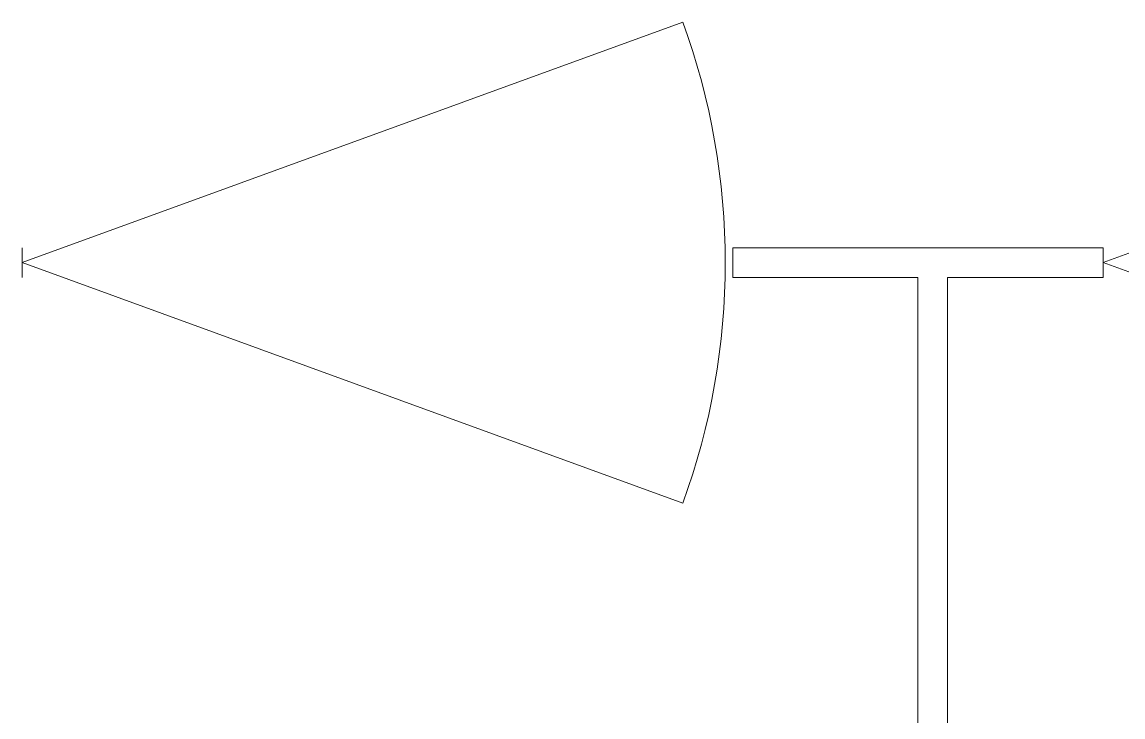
# Model space of a CAD drawing. Header units: millimetres. Extents: x -4000 to 187956, y -58990 to 162485.
# Drawn here: x 2469 to 3398, y 78354 to 78941 of the extents above; entities that cross this region are included whole.
import ezdxf

# ---------------------------------------------------------------- set-up
doc = ezdxf.new("R2010")
doc.units = ezdxf.units.MM
doc.layers.add('A-DOOR', color=31, linetype='Continuous', lineweight=13)
doc.layers.add('A-WALL', color=113, linetype='Continuous', lineweight=13)

# ---------------------------------------------------------------- blocks, each defined once
blk = doc.blocks.new('cua wc - 600 x 2000mm-535089-FFS - TANG 1')
at = {"layer": 'A-DOOR', "color": 5, "lineweight": 15}
for q in [(-100.28, 203.02), (-100.28, -203.02)]:
    blk.add_line((457.5, 0), q, dxfattribs=at)
blk.add_arc((457.5, 0), 593.58, 160, 200, dxfattribs=at)
blk = doc.blocks.new('CMF2_NHAXUONG_A_rvt-1-FFS - TANG 1')
at = {"layer": 'A-WALL', "color": 50, "lineweight": 15}
for p, q in [((2468.54, 78725), (2468.54, 78750)), ((3068.54, 78750), (3381.04, 78750)), ((3068.54, 78750), (3068.54, 78725)), ((3381.04, 78725), (3381.04, 78750)), ((3224.79, 78725), (3068.54, 78725)), ((3224.79, 77550), (3224.79, 78725)), ((3381.04, 78725), (3249.79, 78725)), ((3249.79, 78725), (3249.79, 77550))]:
    blk.add_line(p, q, dxfattribs=at)
at = {"layer": 'A-WALL', "color": 35, "lineweight": 15}
for p, q in [((3381.04, 78750), (3068.54, 78750)), ((3068.54, 78725), (3068.54, 78750)), ((3381.04, 78750), (3381.04, 78725)), ((3068.54, 78725), (3224.79, 78725)), ((3224.79, 78725), (3224.79, 77550)), ((3249.79, 78725), (3381.04, 78725)), ((3249.79, 77550), (3249.79, 78725))]:
    blk.add_line(p, q, dxfattribs=at)
at = {"layer": 'A-DOOR', "color": 250, "lineweight": 9, "rotation": 180}
for p in [(2926.04, 78737.5), (3838.54, 78737.5)]:
    blk.add_blockref('cua wc - 600 x 2000mm-535089-FFS - TANG 1', p, dxfattribs=at)

msp = doc.modelspace()

# ---------------------------------------------------------------- block references
at = {"lineweight": 5}
msp.add_blockref('CMF2_NHAXUONG_A_rvt-1-FFS - TANG 1', (0, 0), dxfattribs=at)

doc.saveas('drawing.dxf')
